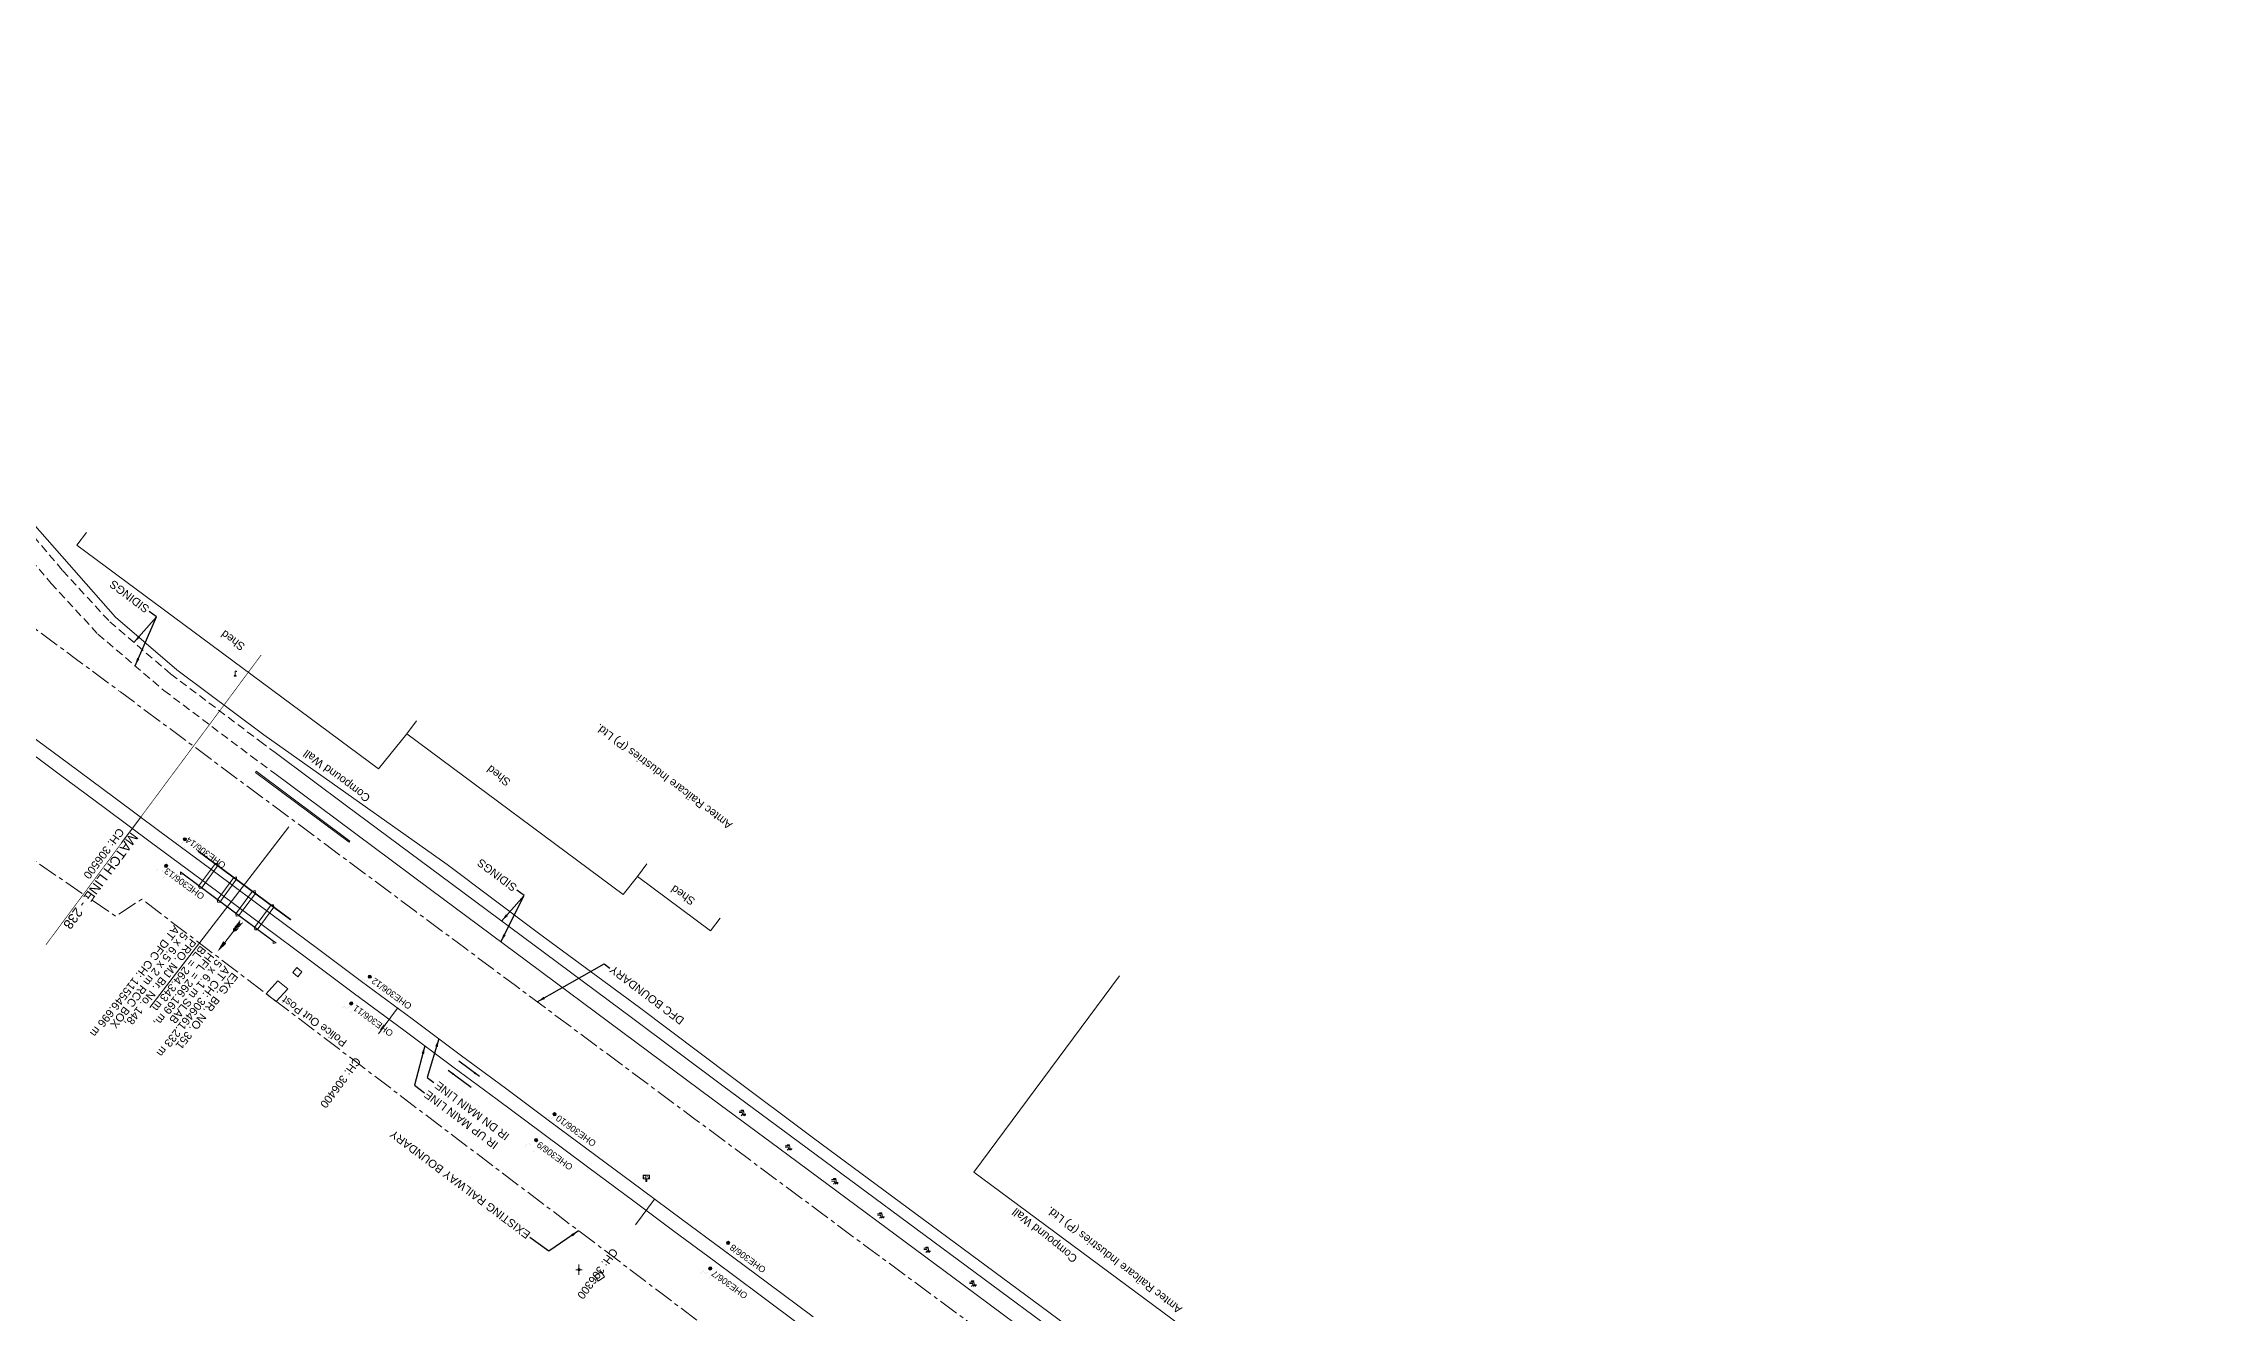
# Model space of a CAD drawing. Header units: metres. Extents: x 628572 to 650094, y 3375792 to 3391117.
# Drawn here: x 639552 to 640227, y 3383523 to 3383919 of the extents above; entities that cross this region are included whole.
import ezdxf
from ezdxf.enums import TextEntityAlignment as Align

# ---------------------------------------------------------------- set-up
doc = ezdxf.new("R2010")
doc.units = ezdxf.units.M
doc.header["$MEASUREMENT"] = 0
for name, pattern in [('CENTER', [2, 1.25, -0.25, 0.25, -0.25]), ('DASHED', [0.75, 0.5, -0.25]), ('PHANTOM2', [1.25, 0.625, -0.125, 0.125, -0.125, 0.125, -0.125])]:
    doc.linetypes.add(name, pattern=pattern)
for name, color, linetype, lineweight in [('Bore', 8, 'Continuous', 0), ('BRIDGE DETAILS PLAN', 7, 'Continuous', 0), ('Commercial Building Semipucca', 251, 'Continuous', 0), ('Compound Wall', 251, 'Continuous', 0), ('Culvert Parapet', 7, 'Continuous', 0), ('DFCC BOUNDARY', 6, 'CENTER', 0), ('Existing Chainage', 7, 'Continuous', 0), ('Existing IR Track', 143, 'Continuous', 0), ('Existing Railway Boundary', 7, 'CENTER', 0), ('flow direction', 7, 'Continuous', 0), ('Lamp_Post', 7, 'Continuous', 0), ('MATCH LINE', 7, 'Continuous', 0), ('Name Board', 251, 'Continuous', 0), ('OHE MAST', 8, 'Continuous', 0), ('Piers_Abutment', 7, 'Continuous', 0), ('River Text', 5, 'Continuous', 0), ('Shed', 251, 'Continuous', 0), ('Tap', 8, 'Continuous', 0), ('Text', 251, 'Continuous', 0)]:
    doc.layers.add(name, color=color, linetype=linetype, lineweight=lineweight)
doc.styles.add('NB', font='swissbo.ttf', dxfattribs={"height": 1.5})
doc.styles.add('notes', font='romans.shx', dxfattribs={"height": 2})
doc.styles.get("Standard").update_dxf_attribs({"font": 'arial.ttf'})
doc.styles.add('Style-Arial', font='arial.ttf')
doc.styles.add('Text', font='arial.ttf', dxfattribs={"height": 2})
doc.dimstyles.new('ISO-25', dxfattribs={"dimtxt": 2.5, "dimasz": 2.5, "dimexe": 1.25, "dimexo": 0.625, "dimtad": 1, "dimtxsty": 'Standard', "dimcen": 2.5, "dimadec": 0, "dimazin": 0, "dimtfac": 1, "dimtmove": 0, "dimatfit": 3, "dimfxl": 1, "dimarcsym": 0})

# ---------------------------------------------------------------- blocks, each defined once
blk = doc.blocks.new('BORE')
at = {"ltscale": 0.5}
for q in [(-0.99, 0), (0, 1.64), (0.99, 0), (0, -1.64)]:
    blk.add_line((0, 0), q, dxfattribs=at)
blk.add_circle((0, 0), 0.328, dxfattribs=at)
blk = doc.blocks.new('LP')
at = {"flags": 128}
for points in [[(0, 0), (0, 1.5)], [(0.25, 1.35), (0.44, 1.35)]]:
    blk.add_lwpolyline(points, dxfattribs=at)
for centre, radius, start, end in [((0.07, 0.99), 0.519, 57.64249, 97.31648), ((0.34, 1.33), 0.094, 11.70118, 168.04763)]:
    blk.add_arc(centre, radius, start, end)
at = {"extrusion": (0, 0, -1)}
blk.add_ellipse((0, 0.01), major_axis=(0.308, 0), ratio=0.400495, dxfattribs=at)
blk.add_ellipse((0.35, 1.36), major_axis=(0.0017, 0.0438), ratio=0.461056, start_param=1.74022, end_param=4.575836)
blk = doc.blocks.new('NB')
for p, q in [((-0.98, 0.82), (-0.98, 1.98)), ((-0.98, 1.98), (0.98, 1.98)), ((-0.98, 0.82), (0.98, 0.82)), ((-0.13, 0.82), (-0.13, 0)), ((-0.13, 0), (0.13, 0)), ((0.13, 0.82), (0.13, 0)), ((0.98, 1.98), (0.98, 0.82))]:
    blk.add_line(p, q)
at = {"style": 'NB', "width": 1.025371}
blk.add_text('NB', height=0.988, rotation=180, dxfattribs=at).set_placement((-0.02, 1.38), align=Align.MIDDLE_CENTER)
blk = doc.blocks.new('TAP')
at = {"layer": 'Tap', "color": 8}
for p, q in [((-0.32, 0), (0.32, 0)), ((-1.01, -0.33), (0.24, -0.33)), ((-1.01, -0.75), (-0.18, -0.75)), ((-0.37, -0.12), (-0.37, -0.05)), ((-0.1, -0.17), (-0.32, -0.17)), ((-0.05, -0.22), (-0.05, -0.33)), ((0.03, -0.95), (0.03, -1.32)), ((0.03, -1.32), (0.45, -1.32)), ((0.05, -0.22), (0.05, -0.33)), ((0.1, -0.17), (0.32, -0.17)), ((0.37, -0.12), (0.37, -0.05)), ((0.45, -0.54), (0.45, -1.32))]:
    blk.add_line(p, q, dxfattribs=at)
at = {"layer": 'Tap', "color": 8, "linetype": 'DASHED'}
for p, q in [((-0.37, -1.72), (0.03, -1.32)), ((0.24, -1.32), (0.24, -1.72)), ((0.85, -1.72), (0.45, -1.32))]:
    blk.add_line(p, q, dxfattribs=at)
at = {"layer": 'Tap', "color": 8}
for centre, radius, start, end in [((-0.32, -0.05), 0.0499, 90, 180), ((0.32, -0.05), 0.0499, 0, 90), ((-0.32, -0.12), 0.0499, 180, 270), ((-0.18, -0.95), 0.208, 0, 90), ((-0.1, -0.22), 0.0499, 0, 90), ((0.1, -0.22), 0.0499, 90, 180), ((0.24, -0.54), 0.208, 0, 90), ((0.32, -0.12), 0.0499, 270, 0)]:
    blk.add_arc(centre, radius, start, end, dxfattribs=at)
at = {"layer": 'Tap', "color": 8, "ltscale": 5, "style": 'notes'}
blk.add_text('TAP', height=0.25, rotation=180, dxfattribs=at).set_placement((1.12, -1.15, -147.73))
blk = doc.blocks.new('OHE MAST')
h = blk.add_hatch(color=256)
edge = h.paths.add_edge_path()
edge.add_arc((0, 0), 0.514, 0, 360)
at = {"const_width": 0.01, "flags": 128}
for points in [[(1.5, 3.5), (1.5, 2), (-1.5, 2), (-1.5, 3.5)], [(0, 2), (0, 0)]]:
    blk.add_lwpolyline(points, dxfattribs=at)
blk.add_circle((0, 0), 0.514)
blk = doc.blocks.new('River A')
at = {"layer": 'River Text'}
for p, q in [((0, 0), (-3.6, 7.5, -1499.5)), ((0.1, 6), (-3.5, 13.6, -1499.5)), ((0.1, 3.3), (-3.5, 10.8, -1499.5)), ((0.2, 9.9), (-3.4, 17.4, -1499.5)), ((0.3, 12.9), (-3.3, 20.5, -1499.5)), ((0.4, 16.4), (-3.2, 24, -1499.5)), ((0.5, 20.3), (-3.1, 27.8, -1499.5)), ((0.5, 22.3), (0, 0)), ((0, 0), (4, 7.4, -1499.5)), ((0.1, 6), (4.1, 13.4, -1499.5)), ((0.1, 3.3), (4.1, 10.7, -1499.5)), ((0.2, 9.9), (4.2, 17.2, -1499.5)), ((0.3, 12.9), (4.3, 20.3, -1499.5)), ((0.4, 16.4), (4.4, 23.8, -1499.5)), ((0.5, 20.3), (4.5, 27.7, -1499.5))]:
    blk.add_line(p, q, dxfattribs=at)
at = {"layer": 'River Text', "flags": 128}
blk.add_lwpolyline([(-0.7, -27.7), (0.5, 22.3)], dxfattribs=at)
at = {"layer": 'River Text', "extrusion": (0, 0, -1)}
blk.add_solid([(-3.5, -27.8), (1.3, -52.7), (4.8, -27.6)], dxfattribs=at)

msp = doc.modelspace()

# ---------------------------------------------------------------- linework, layer by layer
at = {"layer": 'BRIDGE DETAILS PLAN', "flags": 128}
msp.add_lwpolyline([(639585.665, 3383618.1529), (639629.0701, 3383674.6338)], dxfattribs=at)
at = {"layer": 'Commercial Building Semipucca', "linetype": 'Continuous', "flags": 128}
for points in [[(639631.6419, 3383630.6601), (639630.3797, 3383629.0847), (639631.9462, 3383627.7605), (639633.2084, 3383629.3359), (639631.6419, 3383630.6601)], [(639622.031, 3383622.4595), (639625.7251, 3383626.4974), (639628.8473, 3383624.0666), (639625.1524, 3383620.0279), (639622.031, 3383622.4595)], [(639724.7064, 3383534.3554), (639726.6543, 3383535.6992), (639727.689, 3383534.056), (639725.7382, 3383532.7101), (639724.7064, 3383534.3554)]]:
    msp.add_lwpolyline(points, close=True, dxfattribs=at)
at = {"layer": 'Compound Wall', "linetype": 'Continuous', "flags": 128}
msp.add_lwpolyline([(640033.2052, 3383399.4883), (639991.6266, 3383430.1436), (639936.4219, 3383471.1233), (639903.1017, 3383496.664), (639874.1764, 3383517.3986), (639793.0758, 3383577.3894), (639767.3478, 3383596.6619), (639738.6534, 3383618.245), (639707.084, 3383641.4337), (639678.5286, 3383662.9104), (639621.2944, 3383703.3973), (639594.1379, 3383723.6912), (639574.9652, 3383740.1866), (639549.0758, 3383769.5611), (639549.6861, 3383770.0136), (639544.2712, 3383778.3502), (639515.8615, 3383806.8224), (639482.763, 3383830.583), (639443.1606, 3383849.808), (639422.9601, 3383858.6603), (639380.6101, 3383869.4964)], dxfattribs=at)
at = {"layer": 'Culvert Parapet', "linetype": 'Continuous', "flags": 128}
for points in [[(639618.9566, 3383691.9854), (639618.676, 3383691.6334), (639647.98, 3383669.8307), (639648.2032, 3383670.1694), (639618.9566, 3383691.9854)], [(639600.8806, 3383667.0118), (639600.8242, 3383666.9292), (639629.6689, 3383645.5845), (639629.7253, 3383645.6672), (639600.8806, 3383667.0118)], [(639595.2541, 3383660.5841), (639595.3176, 3383659.7351), (639595.9913, 3383659.9414), (639595.648, 3383660.1972), (639595.7073, 3383660.266), (639595.2541, 3383660.5841)], [(639624.2738, 3383638.9645), (639624.2145, 3383638.8957), (639595.648, 3383660.1972), (639595.7073, 3383660.266), (639624.2738, 3383638.9645)], [(639625.1206, 3383638.3546), (639624.2738, 3383638.9645), (639624.2004, 3383638.8501), (639624.2553, 3383638.1537), (639625.1206, 3383638.3546)]]:
    msp.add_lwpolyline(points, close=True, dxfattribs=at)
at = {"layer": 'DFCC BOUNDARY', "ltscale": 5, "flags": 128}
msp.add_lwpolyline([(643812.3093, 3380572.2631), (643808.6724, 3380574.9777), (643793.2095, 3380586.5191), (643778.2448, 3380597.6421), (643763.3482, 3380608.7144), (643749.7736, 3380618.8204), (643735.9982, 3380629.076), (643723.1947, 3380638.6), (643709.7998, 3380648.5621), (643690.0477, 3380662.9402), (643670.4357, 3380677.2164), (643654.8999, 3380688.7702), (643639.33, 3380700.3503), (643623.6793, 3380711.9753), (643608.0162, 3380723.6096), (643592.0244, 3380735.5214), (643576.0362, 3380747.4305), (643559.2149, 3380759.9262), (643542.8146, 3380772.109), (643525.4077, 3380785.0526), (643508.5729, 3380797.5713), (643491.5674, 3380810.185), (643474.9054, 3380822.5435), (643458.6431, 3380834.5901), (643442.5469, 3380846.5134), (643427.1858, 3380857.9465), (643411.8459, 3380869.3639), (643394.9279, 3380881.9183), (643378.0712, 3380894.4272), (643361.5733, 3380906.6656), (643345.0316, 3380918.9365), (643327.8173, 3380931.7135), (643310.7678, 3380944.3682), (643276.4247, 3380969.8455), (643259.3635, 3380982.507), (643242.1351, 3380995.2928), (643222.7062, 3381009.6831), (643203.0589, 3381024.2351), (643183.8178, 3381038.4897), (643164.43, 3381052.853), (643145.2327, 3381067.0902), (643126.2605, 3381081.1605), (643109.9442, 3381093.1269), (643094.185, 3381104.6835), (643070.7732, 3381121.9216), (643047.567, 3381139.0085), (643025.8074, 3381155.1407), (643004.0325, 3381171.2845), (642988.5407, 3381182.7648), (642971.6994, 3381195.2495), (642949.8305, 3381211.504), (642926.6521, 3381228.7318), (642912.2142, 3381239.4542), (642897.7112, 3381250.225), (642880.681, 3381262.8766), (642863.5492, 3381275.6037), (642848.8569, 3381286.5082), (642830.5771, 3381300.0787), (642815.3655, 3381311.3602), (642796.6216, 3381325.2614), (642779.3631, 3381338.0981), (642762.2123, 3381350.8547), (642746.7818, 3381362.2976), (642731.1837, 3381373.8649), (642713.7244, 3381386.8427), (642695.8795, 3381400.107), (642676.186, 3381414.7288), (642656.3739, 3381429.4386), (642638.7427, 3381442.5386), (642620.5543, 3381456.0528), (642604.8402, 3381467.7078), (642587.9896, 3381480.2058), (642565.2925, 3381497.0883), (642541.6892, 3381514.6448), (642525.704, 3381526.5194), (642509.7629, 3381538.3612), (642491.0733, 3381552.2518), (642472.4595, 3381566.086), (642458.4237, 3381576.5074), (642444.2456, 3381587.0343), (642429.7967, 3381597.7603), (642415.357, 3381608.4793), (642397.6705, 3381621.593), (642380.0084, 3381634.6886), (642363.7544, 3381646.7691), (642347.2259, 3381659.0537), (642330.8575, 3381671.2261), (642314.3519, 3381683.5006), (642297.8931, 3381695.7457), (642281.8453, 3381707.6851), (642264.9228, 3381720.2432), (642248.3602, 3381732.5341), (642230.5414, 3381745.7954), (642212.7106, 3381759.0381), (642195.2367, 3381772.0213), (642177.7043, 3381785.0479), (642157.1992, 3381800.2569), (642136.6249, 3381815.5171), (642118.9645, 3381828.6404), (642101.3287, 3381841.7453), (642081.6266, 3381856.3336), (642061.8408, 3381870.9838), (642042.7256, 3381885.154), (642023.486, 3381899.4164), (642005.9697, 3381912.4264), (641988.4231, 3381925.4588), (641970.4215, 3381938.796), (641952.2749, 3381952.2408), (641931.9264, 3381967.3701), (641911.6528, 3381982.4438), (641898.9656, 3381991.8514), (641886.5608, 3382001.0055), (641876.0335, 3382008.8624), (641864.0463, 3382017.7726), (641852.3291, 3382026.4822), (641837.115, 3382037.7582), (641821.9667, 3382048.9854), (641806.6184, 3382060.3889), (641791.2687, 3382071.7933), (641778.1757, 3382081.5216), (641765.0647, 3382091.263), (641751.1214, 3382101.6324), (641737.1136, 3382112.0497), (641726.4516, 3382119.9432), (641715.7754, 3382127.8472), (641700.446, 3382139.2493), (641685.0398, 3382150.7085), (641672.5358, 3382160.0238), (641659.9859, 3382169.3732), (641642.1375, 3382182.6543), (641624.3659, 3382195.8782), (641611.4997, 3382205.4411), (641598.7051, 3382214.9508), (641579.3318, 3382229.3615), (641559.9393, 3382243.7865), (641545.7561, 3382254.3093), (641531.6069, 3382264.7929), (641516.2129, 3382276.2423), (641500.7739, 3382287.7114), (641484.9887, 3382299.3992), (641469.298, 3382311.017), (641453.4587, 3382322.7603), (641437.5808, 3382334.5322), (641423.9882, 3382344.5278), (641410.4861, 3382354.4572), (641398.1591, 3382363.7061), (641385.5887, 3382373.1374), (641369.5481, 3382385.0615), (641353.581, 3382396.931), (641340.174, 3382406.8961), (641326.8342, 3382416.8112), (641313.9782, 3382426.3292), (641301.2155, 3382435.7781), (641284.3444, 3382448.3055), (641267.4776, 3382460.8298), (641251.7036, 3382472.5569), (641235.976, 3382484.2496), (641219.0383, 3382496.817), (641202.2584, 3382509.2673), (641189.76, 3382518.5659), (641177.2671, 3382527.8539), (641163.4298, 3382538.1046), (641149.6816, 3382548.2893), (641137.5323, 3382557.3376), (641125.4142, 3382566.3629), (641111.3917, 3382576.7766), (641097.4434, 3382587.1352), (641086.4887, 3382595.2709), (641075.334, 3382603.5555), (641061.7644, 3382613.6593), (641047.9094, 3382623.9756), (641033.6643, 3382634.5297), (641019.4811, 3382645.038), (641006.7027, 3382654.5421), (640993.8916, 3382664.0705), (640978.9563, 3382675.1623), (640963.9965, 3382686.2723), (640946.2836, 3382699.3937), (640928.6538, 3382712.4537), (640913.4131, 3382723.7566), (640898.2075, 3382735.0336), (640883.6572, 3382745.852), (640855.1845, 3382767.015), (640841.3158, 3382777.3197), (640825.904, 3382788.7498), (640810.5106, 3382800.1663), (640797.3056, 3382809.9954), (640784.0814, 3382819.8389), (640767.3829, 3382832.244), (640750.7597, 3382844.5932), (640734.5712, 3382856.624), (640718.4561, 3382868.6002), (640700.8318, 3382881.7023), (640683.2571, 3382894.7676), (640668.0149, 3382906.0851), (640653.0827, 3382917.1726), (640637.096, 3382929.0729), (640621.3126, 3382940.8219), (640606.7688, 3382951.6133), (640592.2397, 3382962.3937), (640576.5383, 3382974.0634), (640560.8512, 3382985.7224), (640545.651, 3382997.022), (640530.4116, 3383008.3505), (640516.6491, 3383018.562), (640502.8751, 3383028.782), (640490.7881, 3383037.7114), (640478.8397, 3383046.5383), (640463.3449, 3383058.0659), (640447.6782, 3383069.721), (640428.9748, 3383083.5735), (640410.2094, 3383097.4719), (640387.4808, 3383114.4141), (640364.785, 3383131.332), (640350.7429, 3383141.7456), (640336.708, 3383152.1537), (640321.9965, 3383163.0459), (640307.2262, 3383173.9816), (640293.057, 3383184.4985), (640278.9681, 3383194.9558), (640263.9534, 3383206.1214), (640248.9885, 3383217.2501), (640234.9895, 3383227.6511), (640220.8998, 3383238.1196), (640203.1822, 3383251.2592), (640185.3658, 3383264.472), (640169.5446, 3383276.2399), (640153.6227, 3383288.0852), (640140.9567, 3383297.4857), (640127.9156, 3383307.1648), (640111.7201, 3383319.2), (640095.1302, 3383331.5282), (640080.0724, 3383342.6864), (640064.9887, 3383353.8638), (640050.3238, 3383364.7642), (640035.5809, 3383375.7224), (640023.8916, 3383384.3981), (640012.2409, 3383393.045), (639998.431, 3383403.2737), (639984.6827, 3383413.4567), (639970.0377, 3383424.3322), (639950.049, 3383439.1796), (639942.8737, 3383444.5141), (639926.5747, 3383456.6308), (639913.4666, 3383466.3801), (639896.5934, 3383478.9297), (639881.5054, 3383490.1549), (639866.4939, 3383501.3233), (639852.4765, 3383511.7446), (639838.5065, 3383522.1306), (639823.7382, 3383533.0543), (639809.0966, 3383543.8841), (639795.0765, 3383554.2956), (639781.0402, 3383564.7193), (639768.5196, 3383574.0242), (639755.953, 3383583.3633), (639741.5243, 3383594.0903), (639727.0981, 3383604.8155), (639713.2608, 3383615.1067), (639699.4745, 3383625.36), (639684.1093, 3383636.7884), (639668.7758, 3383648.193), (639654.5483, 3383658.7838), (639640.2683, 3383669.4137), (639622.7576, 3383682.4104), (639605.3264, 3383695.3482), (639590.884, 3383706.0812), (639576.4835, 3383716.7831), (639562.3867, 3383727.2481), (639548.2532, 3383737.7403), (639534.822, 3383747.7129), (639521.3566, 3383757.711), (639505.358, 3383769.5842), (639489.3927, 3383781.4328), (639473.4311, 3383793.2886), (639457.4738, 3383805.1412), (639442.7456, 3383816.0648), (639428.0129, 3383826.9918), (639404.2096, 3383844.6857), (639380.3313, 3383862.4353), (639363.908, 3383874.6137), (639346.9106, 3383887.212), (639330.3344, 3383899.5156)], dxfattribs=at)
at = {"layer": 'Existing Chainage', "color": 7, "linetype": 'Continuous', "lineweight": 13, "flags": 128}
for points in [[(639576.867, 3383669.6149), (639582.8298, 3383677.6427)], [(639657.1265, 3383609.972), (639663.0938, 3383617.9964)], [(639737.4063, 3383550.3201), (639743.3607, 3383558.354)]]:
    msp.add_lwpolyline(points, dxfattribs=at)
at = {"layer": 'Existing IR Track', "color": 88, "linetype": 'DASHED', "ltscale": 5}
for points in [[(639542.4056, 3383773.5811), (639544.602, 3383771.0945), (639558.442, 3383754.6987), (639573.1891, 3383738.7013), (639592.1818, 3383722.4041), (639620.0994, 3383701.3575), (639624.8036, 3383697.8576)], [(639541.3989, 3383766.6203), (639554.8554, 3383750.6987), (639569.4964, 3383734.8211), (639590.107, 3383717.2196), (639617.3211, 3383696.7399), (639624.7205, 3383691.2511)]]:
    msp.add_lwpolyline(points, dxfattribs=at)
at = {"layer": 'Existing IR Track', "flags": 128}
for points in [[(639792.9664, 3383521.521), (639778.6451, 3383532.1692), (639764.5226, 3383542.6696), (639752.0718, 3383551.8977), (639739.4654, 3383561.2411), (639725.053, 3383571.9399), (639710.5743, 3383582.6879), (639696.777, 3383592.9481), (639683.1032, 3383603.1164), (639667.6232, 3383614.6281), (639651.859, 3383626.3512), (639638.0466, 3383636.6222), (639623.9154, 3383647.1304), (639606.2882, 3383660.221), (639588.7812, 3383673.2222), (639574.4004, 3383683.9037), (639560.2959, 3383694.38), (639545.9219, 3383705.0699)], [(639790.0427, 3383518.1751), (639775.9982, 3383528.6048), (639761.9617, 3383539.0287), (639749.4321, 3383548.3402), (639736.8655, 3383557.6794), (639722.4321, 3383568.4098), (639708.0059, 3383579.1349), (639694.164, 3383589.4296), (639680.3776, 3383599.683), (639665.0116, 3383611.1119), (639649.6782, 3383622.5166), (639635.4406, 3383633.1148), (639621.1786, 3383643.7313), (639603.6858, 3383656.7148), (639586.2546, 3383669.6525), (639571.7966, 3383680.3971), (639557.3961, 3383691.0991), (639543.3126, 3383701.5542)]]:
    msp.add_lwpolyline(points, dxfattribs=at)
at = {"layer": 'Existing IR Track'}
for points in [[(639624.8036, 3383697.8576), (639647.1638, 3383681.2219), (639676.5816, 3383659.3087), (639705.3127, 3383637.9853), (639736.5876, 3383614.7205), (639764.7506, 3383593.7607), (639788.6603, 3383576.0386), (639843.5497, 3383535.4337), (639871.9669, 3383514.3706), (639901.5034, 3383492.3604), (639934.4512, 3383467.8749), (639964.1915, 3383445.7225), (639989.5513, 3383426.8837), (640015.6799, 3383407.419), (640041.7342, 3383388.0543), (640053.2446, 3383379.5058), (640086.6904, 3383354.8089), (640101.6052, 3383343.631), (640132.5466, 3383320.6787), (640160.1125, 3383300.3336)], [(639624.7274, 3383691.2603), (639643.9361, 3383676.9973), (639673.3696, 3383655.0696), (639703.7512, 3383632.4617), (639733.4492, 3383610.37), (639761.4614, 3383589.5858), (639782.1597, 3383574.2444), (639839.8352, 3383531.5572), (639868.6154, 3383510.1309), (639897.0534, 3383488.9706), (639931.3365, 3383463.5103), (639961.04, 3383441.4957), (639986.5625, 3383422.5625), (640013.1241, 3383402.7729), (640029.5248, 3383390.5636), (640038.8105, 3383383.6342), (640065.0197, 3383364.0994), (640098.7806, 3383339.0269), (640129.4815, 3383316.2453), (640161.2694, 3383292.7285)]]:
    msp.add_lwpolyline(points, dxfattribs=at)
at = {"layer": 'Existing Railway Boundary', "ltscale": 5, "flags": 128}
msp.add_lwpolyline([(631983.38, 3389039.032), (631997.7807, 3389029.4226), (631998.0481, 3389028.4172), (632017.689, 3389013.381), (632054.7643, 3388986.9088), (632106.6339, 3388955.856), (632154.9467, 3388925.0992), (632230.8669, 3388875.9972), (632261.2753, 3388857.0709), (632290.5359, 3388840.2738), (632385.6616, 3388776.6365), (632400.5735, 3388766.5357), (632397.5375, 3388762.1235), (632395.5364, 3388759.1088), (632389.2973, 3388750.367), (632386.7075, 3388746.9674), (632380.0799, 3388739.4039), (632361.8258, 3388715.063), (632365.1364, 3388712.5802), (632373.8273, 3388706.8724), (632388.4278, 3388697.2834), (632403.5607, 3388687.3436), (632418.7904, 3388677.3402), (632434.5002, 3388667.0345), (632450.2517, 3388656.7014), (632466.7864, 3388645.8571), (632483.3195, 3388635.0137), (632501.7611, 3388622.9148), (632520.2525, 3388610.7831), (632536.8197, 3388599.9238), (632553.3588, 3388589.0829), (632565.8495, 3388580.885), (632578.4671, 3388572.604), (632596.9196, 3388560.5289), (632615.4939, 3388548.3741), (632635.6038, 3388535.295), (632652.8405, 3388523.9973), (632669.9946, 3388512.743), (632686.4084, 3388501.9869), (632696.8068, 3388495.1588), (632732.8678, 3388550.0585), (632815.552, 3388494.313), (632865.8266, 3388462.6693), (632954.7858, 3388408.1832), (633025.1519, 3388369.9037), (633056.7277, 3388353.8904), (633065.1399, 3388349.0145), (633088.5914, 3388328.9973), (633152.5885, 3388273.22), (633202.5468, 3388242.3953), (633264.4413, 3388204.6969), (633318.529, 3388171.7998), (633353.1394, 3388148.7029), (633406.9301, 3388112.3266), (633420.502, 3388103.4378), (633436.8123, 3388092.7008), (633466.2362, 3388073.356), (633479.8402, 3388064.4269), (633497.3225, 3388052.9837), (633514.7073, 3388041.6043), (633531.7969, 3388030.3277), (633546.129, 3388020.9518), (633562.4852, 3388010.2117), (633576.5949, 3388000.9466), (633594.4174, 3387989.2137), (633606.8568, 3387981.0241), (633607.7091, 3387982.3188), (633610.8424, 3387980.256), (633626.8506, 3387969.7582), (633642.9494, 3387959.201), (633660.1619, 3387947.8844), (633677.4438, 3387936.5221), (633693.0899, 3387926.2037), (633708.7685, 3387915.8637), (633726.0343, 3387904.4973), (633743.3468, 3387893.1002), (633758.2779, 3387883.3197), (633773.1647, 3387873.5681), (633789.2894, 3387862.9617), (633805.4356, 3387852.3412), (633820.4764, 3387842.4668), (633835.4704, 3387832.6232), (633852.0416, 3387821.7432), (633886.4734, 3387799.1411), (633904.4207, 3387787.3621), (633919.3393, 3387777.5707), (633934.3023, 3387767.7502), (633949.6629, 3387757.6969), (633964.9235, 3387747.7091), (633980.0551, 3387737.7098), (633995.2041, 3387727.6988), (634012.3387, 3387716.4289), (634029.3333, 3387705.2512), (634045.5362, 3387694.5849), (634061.6293, 3387683.9862), (634078.9907, 3387672.5929), (634096.3149, 3387661.224), (634113.1506, 3387650.1721), (634130.0059, 3387639.1072), (634145.8823, 3387628.6414), (634161.8963, 3387618.085), (634177.8703, 3387607.6107), (634193.7633, 3387597.1895), (634209.9993, 3387586.506), (634226.097, 3387575.9134), (634243.1652, 3387564.6955), (634260.1615, 3387553.5249), (634275.6177, 3387543.3646), (634291.1318, 3387533.1662), (634296.8083, 3387529.4449), (634291.9143, 3387522.0113), (634301.9583, 3387515.4268), (634317.7028, 3387505.1053), (634344.1271, 3387487.7818), (634370.6963, 3387470.3636), (634386.1901, 3387460.3813), (634401.9429, 3387450.229), (634426.4972, 3387434.0857), (634451.3792, 3387417.727), (634475.9114, 3387401.5928), (634500.3759, 3387385.5031), (634523.6732, 3387370.1555), (634547.0997, 3387354.7227), (634564.8006, 3387343.068), (634582.571, 3387331.3674), (634601.3879, 3387318.9723), (634620.2858, 3387306.5238), (634639.3106, 3387294.0156), (634658.1243, 3387281.6461), (634679.4814, 3387267.2836), (634702.026, 3387254.0413), (634712.9167, 3387246.4104), (634726.0042, 3387238.4627), (634737.8854, 3387230.0656), (634750.9438, 3387221.7267), (634764.9008, 3387212.4131), (634775.612, 3387204.6159), (634789.3703, 3387195.959), (634801.4607, 3387188.869), (634814.7172, 3387180.8194), (634815.4987, 3387180.2694), (634827.9598, 3387171.3498), (634840.5994, 3387164.128), (634854.2176, 3387155.5292), (634871.8787, 3387143.9515), (634877.6173, 3387139.7695), (634887.5373, 3387132.4757), (634902.4262, 3387121.5277), (634921.3448, 3387107.4791), (634940.6674, 3387093.1306), (634962.2421, 3387077.0753), (634984.1126, 3387060.8), (635000.5185, 3387048.6195), (635017.0238, 3387036.3652), (635035.7455, 3387022.426), (635054.4369, 3387008.5092), (635082.1937, 3386987.9155), (635109.8573, 3386967.3911), (635134.2436, 3386949.2611), (635158.5309, 3386931.2047), (635180.7563, 3386914.7058), (635202.7867, 3386898.3516), (635206.1213, 3386895.8016), (635211.1242, 3386892.0437), (635230.1367, 3386877.9281), (635249.207, 3386863.7701), (635270.9723, 3386847.61), (635292.819, 3386831.3895), (635313.1117, 3386816.3456), (635333.3618, 3386801.3334), (635352.372, 3386787.2182), (635371.5331, 3386772.9909), (635390.4616, 3386758.9197), (635409.8226, 3386744.527), (635427.2062, 3386731.6093), (635445.0434, 3386718.3546), (635461.6171, 3386706.0794), (635478.4695, 3386693.5976), (635493.4196, 3386682.4884), (635508.6023, 3386671.2062), (635518.0063, 3386664.2196), (635527.5618, 3386657.1206), (635543.461, 3386645.2907), (635559.7145, 3386633.1978), (635591.676, 3386610.2688), (635606.0755, 3386599.5015), (635620.6466, 3386588.6057), (635636.5434, 3386576.7606), (635652.3995, 3386564.9458), (635668.2493, 3386553.1365), (635683.9787, 3386541.4169), (635700.2614, 3386528.9886), (635716.7419, 3386516.4094), (635732.9183, 3386504.3569), (635749.0007, 3386492.3748), (635764.9276, 3386480.5277), (635780.91, 3386468.6394), (635796.8963, 3386456.7694), (635812.8908, 3386444.8934), (635829.3631, 3386432.6938), (635845.7912, 3386420.527), (635861.6814, 3386408.7334), (635877.6317, 3386396.8953), (635893.2055, 3386385.3425), (635908.8769, 3386373.7174), (635925.058, 3386361.6972), (635941.2668, 3386349.6564), (635956.6865, 3386338.1889), (635972.0823, 3386326.7391), (635987.7899, 3386315.0493), (636003.5308, 3386303.3347), (636019.0977, 3386291.765), (636034.6476, 3386280.2079), (636050.7681, 3386268.2256), (636066.8961, 3386256.2378), (636083.1084, 3386244.1987), (636099.3561, 3386232.1333), (636114.134, 3386221.1471), (636147.8198, 3386196.1265), (636166.7058, 3386182.1085), (636182.4635, 3386170.4111), (636198.2037, 3386158.7268), (636214.3364, 3386146.7471), (636230.3919, 3386134.8247), (636230.9614, 3386134.4025), (636228.154, 3386130.995), (636300.9317, 3386076.4069), (636382.1931, 3386014.4435), (636463.0816, 3385952.0584), (636544.2755, 3385889.3268), (636568.8921, 3385871.1182), (636613.4471, 3385839.7025), (636628.0709, 3385853.6506), (636650.5128, 3385835.4717), (636693.9069, 3385800.1065), (636686.7095, 3385790.4003), (636696.0629, 3385782.3378), (636710.473, 3385769.9165), (636766.0138, 3385726.4206), (636849.4668, 3385668.9836), (636931.64, 3385608.8479), (637013.8419, 3385548.1951), (637096.6082, 3385488.6336), (637121.9489, 3385470.2058), (637176.9181, 3385426.1737), (637258.1753, 3385363.4078), (637340.1494, 3385301.7514), (637422.2947, 3385241.0852), (637447.0788, 3385223.2045), (637528.2227, 3385160.8768), (637610.9552, 3385100.7612), (637694.8717, 3385041.953), (637753.3499, 3385002.2846), (637771.5944, 3384989.982), (637771.5944, 3384979.4924), (637852.0915, 3384922.0343), (637935.0162, 3384862.0714), (637993.4351, 3384821.4573), (638019.0158, 3384803.2052), (638102.4107, 3384745.0584), (638178.9785, 3384688.3398), (638237.6603, 3384636.8079), (638344.701, 3384557.2221), (638427.4112, 3384496.8586), (638508.4228, 3384435.5926), (638565.3238, 3384391.9743), (638589.782, 3384373.2765), (638631.8324, 3384337.8543), (638619.2503, 3384320.7689), (638700.6253, 3384258.2275), (638758.2306, 3384210.1286), (638748.4263, 3384194.4881), (638832.9819, 3384135.241), (638898.2751, 3384089.8354), (638910.685, 3384104.7359), (638994.0238, 3384045.8483), (639077.2216, 3383986.384), (639102.1383, 3383968.0886), (639159.8745, 3383926.5901), (639184.8741, 3383908.5552), (639242.6613, 3383867.4991), (639268.1519, 3383849.1332), (639327.9549, 3383811.5106), (639354.2186, 3383795.0507), (639414.5653, 3383756.9689), (639440.0428, 3383739.3736), (639498.3493, 3383699.1058), (639523.8465, 3383681.6785), (639574.9736, 3383646.7331), (639583.1624, 3383652.0276), (639689.1575, 3383571.5368), (639770.3529, 3383510.1038), (639826.8338, 3383467.0843), (639851.6063, 3383448.3401), (639907.8381, 3383405.1303), (639928.7552, 3383389.2727), (639932.4136, 3383385.8226), (639987.4639, 3383341.8457), (640012.7135, 3383323.0928), (640093.1273, 3383262.0565), (640171.8725, 3383196.1592), (640228.3322, 3383153.381), (640311.5957, 3383095.2106), (640394.8641, 3383036.2274), (640477.4145, 3382977.0386), (640559.1827, 3382915.4685), (640665.4567, 3382835.3045), (640720.6935, 3382789.5682), (640744.1896, 3382769.9043), (640801.5333, 3382727.7921), (640884.497, 3382668.355), (640967.4181, 3382609.4811), (641049.3321, 3382547.9775), (641130.842, 3382487.0083), (641212.6929, 3382426.3203), (641295.2397, 3382366.2732), (641377.1032, 3382305.6407), (641458.6913, 3382244.4694), (641539.788, 3382182.3426), (641622.1383, 3382122.0097), (641702.364, 3382062.6427), (641784.5528, 3382001.6936), (641867.0132, 3381941.5198), (641973.939, 3381862.1361), (642047.1447, 3381806.5386), (642111.3474, 3381756.247), (642135.5451, 3381737.1522), (642191.6481, 3381692.8805), (642216.3665, 3381674.0919), (642297.8377, 3381612.4104), (642380.4062, 3381552.4772), (642463.3246, 3381492.4122), (642545.7114, 3381431.7783), (642627.5896, 3381371.9523), (642710.042, 3381311.7191), (642794.2249, 3381254.3826), (642875.8129, 3381193.2771), (642956.3456, 3381130.3141), (643036.4583, 3381067.3443), (643117.185, 3381004.8095), (643172.4593, 3380960.8682), (643197.158, 3380942.1115), (643255.3116, 3380901.5691), (643282.0179, 3380885.9855), (643340.0019, 3380844.3971), (643414.9945, 3380785.1482), (643451.8986, 3380756.7808), (643532.8037, 3380694.4612), (643535.2972, 3380692.6635), (643551.2784, 3380680.8194), (643567.3357, 3380668.919), (643583.0638, 3380657.2952), (643598.7082, 3380645.7333), (643614.3081, 3380634.1892), (643630.1523, 3380622.4653), (643650.0814, 3380608.0318), (643669.585, 3380593.9065), (643682.7179, 3380584.1884), (643695.5222, 3380574.7117), (643709.3225, 3380564.4893), (643722.9637, 3380554.3847), (643737.887, 3380543.3483), (643752.8235, 3380532.3022), (643768.2592, 3380520.8389), (643783.7331, 3380509.3472), (643799.7855, 3380497.4973), (643815.9413, 3380485.5714), (643832.7782, 3380473.1288), (643849.7289, 3380460.6021), (643866.059, 3380448.5159), (643882.3496, 3380436.4589), (643898.3816, 3380424.7148), (643914.2305, 3380413.1048), (643929.3278, 3380401.9147), (643944.4267, 3380390.7231), (643959.7518, 3380379.1349), (643975.3902, 3380367.3097), (643987.907, 3380358.1055), (644000.1603, 3380349.0958), (644017.4569, 3380336.3184), (644034.4669, 3380323.7528), (644046.4455, 3380314.9727), (644249.4258, 3380165.3983), (644621.007, 3379887.6965), (644676.9944, 3379845.4482), (644702.8645, 3379825.9912), (644738.6024, 3379799.4801), (644742.2817, 3379796.7418), (644771.2557, 3379773.8192), (644804.6479, 3379750.2058), (644834.554, 3379728.6172), (644848.5372, 3379718.5093), (644863.2911, 3379707.9396), (644878.1999, 3379697.2589), (644893.8111, 3379686.127), (644909.381, 3379675.0245), (644918.4816, 3379668.5863), (644935.1691, 3379656.7791), (644907.7997, 3379620.3367), (644936.8456, 3379598.666), (644961.4527, 3379618.4234), (645145.9779, 3379481.4776), (645154.4712, 3379493.1591), (645276.7247, 3379402.534), (645270.2115, 3379393.7381), (645468.3754, 3379252.8811), (645478.6859, 3379267.1096), (645498.5589, 3379252.3702), (645510.5872, 3379243.9988), (645510.5872, 3379243.9988), (645531.3517, 3379228.922), (645544.8911, 3379218.91), (645549.0311, 3379215.8257)], dxfattribs=at)
at = {"layer": 'MATCH LINE', "linetype": 'PHANTOM2', "ltscale": 15, "const_width": 0.2}
msp.add_lwpolyline([(639620.451, 3383728.2935), (639553.2405, 3383637.8057)], dxfattribs=at)
at = {"layer": 'Piers_Abutment', "linetype": 'Continuous', "flags": 128}
for points in [[(639600.9122, 3383656.1233), (639601.1845, 3383655.4055), (639601.8204, 3383655.5081), (639606.9672, 3383662.6054), (639606.9182, 3383663.3047), (639606.2047, 3383663.1415), (639600.9122, 3383656.1233)], [(639611.9663, 3383658.8481), (639612.7481, 3383659.009), (639612.8052, 3383658.2487), (639607.5353, 3383651.1236), (639606.8865, 3383650.967), (639606.736, 3383651.7259), (639611.9663, 3383658.8481)], [(639617.7141, 3383654.5176), (639618.5501, 3383654.7278), (639618.6608, 3383653.8288), (639613.373, 3383646.8769), (639612.6719, 3383646.7805), (639612.5764, 3383647.436), (639617.7141, 3383654.5176)], [(639623.6217, 3383650.2524), (639624.3427, 3383650.2702), (639624.4364, 3383649.5824), (639619.2182, 3383642.5098), (639618.4877, 3383642.4542), (639618.3551, 3383643.1736), (639623.6217, 3383650.2524)]]:
    msp.add_lwpolyline(points, close=True, dxfattribs=at)
at = {"layer": 'Shed', "linetype": 'Continuous', "flags": 128}
for points in [[(639665.9912, 3383703.7379), (639657.153, 3383692.7283), (639562.9038, 3383762.6168), (639565.8813, 3383766.6322)], [(639738.0002, 3383659.0966), (639733.5835, 3383653.4657), (639665.9912, 3383703.7379), (639668.9745, 3383707.749)], [(639763.8402, 3383646.1444), (639760.8611, 3383642.1302), (639738.0002, 3383659.0966), (639740.9793, 3383663.1108)], [(640071.5006, 3383493.9027), (640025.4425, 3383431.7289), (639843.1616, 3383566.7618), (639888.6126, 3383628.116)]]:
    msp.add_lwpolyline(points, dxfattribs=at)

# ---------------------------------------------------------------- block references
at = {"layer": 'Bore', "linetype": 'Continuous'}
msp.add_blockref('BORE', (639719.743, 3383536.281), dxfattribs=at)
at = {"layer": 'Lamp_Post', "linetype": 'Continuous'}
msp.add_blockref('LP', (639612.381, 3383721.795), dxfattribs=at)
at = {"layer": 'Name Board', "linetype": 'Continuous'}
msp.add_blockref('NB', (639740.781, 3383563.821), dxfattribs=at)
msp.add_blockref('NB', (639740.781, 3383563.821), dxfattribs=at)
at = {"layer": 'OHE MAST', "color": 2, "rotation": 143.3908318566117}
for p in [(639596.632, 3383670.735), (639590.773, 3383662.412), (639654.401, 3383627.827), (639648.597, 3383619.473), (639712.132, 3383584.843), (639706.341, 3383576.794), (639766.346, 3383544.671), (639760.769, 3383536.678)]:
    msp.add_blockref('OHE MAST', p, dxfattribs=at)
at = {"layer": 'River Text', "xscale": 0.1499234070063734, "yscale": 0.1499234070063734, "zscale": 0.1499234070063734, "rotation": 323.0462313080645}
msp.add_blockref('River A', (639611.679, 3383641.7849), dxfattribs=at)
at = {"layer": 'Tap', "linetype": 'Continuous'}
for p in [(639770.788, 3383586.105), (639785.181, 3383575.329), (639799.628, 3383564.746), (639814.038, 3383554.07), (639828.46, 3383543.365), (639842.76, 3383532.774)]:
    msp.add_blockref('TAP', p, dxfattribs=at)

# ---------------------------------------------------------------- texts
at = {"layer": 'BRIDGE DETAILS PLAN', "color": 10}
for s, p in [('AT DFC CH: 115546.696 m', (639593.2273, 3383644.0456)), ('5 x 6.5 x 2 m RCC BOX', (639595.8148, 3383641.9999)), ('PRO. MJ Br. No. 148,', (639598.4024, 3383639.9543))]:
    msp.add_text(s, height=2.5, rotation=232, dxfattribs=at).set_placement(p)
at = {"layer": 'BRIDGE DETAILS PLAN'}
for s, p in [('BL = 264.343 m', (639601.4866, 3383637.7319)), ('HFL = 266.169 m,', (639603.9986, 3383635.6044)), ('AT CH: 306461.233 m', (639609.0027, 3383631.403)), ('5 x 6.1 m SLAB ', (639606.5106, 3383633.4769)), ('EXG. BR. NO. 351', (639611.4949, 3383629.3292))]:
    msp.add_text(s, height=2.5, rotation=232, dxfattribs=at).set_placement(p)
at = {"layer": 'DFCC BOUNDARY', "linetype": 'Continuous', "ltscale": 5}
msp.add_text('DFC BOUNDARY', height=2.5, rotation=143, dxfattribs=at).set_placement((639729.8209, 3383630.468), align=Align.MIDDLE_RIGHT)
at = {"layer": 'Existing Chainage', "color": 7, "lineweight": 0, "char_height": 2.5, "attachment_point": 4, "line_spacing_factor": 0.6, "style": 'Style-Arial'}
for s, insert, rotation in [('CH: 306500', (639576.882, 3383673.7714), 233.3965805), ('CH: 306400', (639650.8248, 3383602.1963), 233.3636742), ('CH: 306300', (639731.117, 3383542.5342), 233.4554243)]:
    msp.add_mtext(s, dxfattribs=dict(at, insert=insert, rotation=rotation))
at = {"layer": 'Existing IR Track'}
for p in [(639585.0363, 3383742.2423), (639699.8905, 3383655.2183)]:
    msp.add_text('SIDINGS', height=2.5, rotation=143, dxfattribs=at).set_placement(p, align=Align.MIDDLE_LEFT)
at = {"layer": 'Existing IR Track', "color": 7, "lineweight": 0}
for s, p in [('IR UP MAIN LINE', (639671.8712, 3383591.4569)), ('IR DN MAIN LINE', (639675.2176, 3383594.2853))]:
    msp.add_text(s, height=2.5, rotation=143, dxfattribs=at).set_placement(p, align=Align.MIDDLE_RIGHT)
at = {"layer": 'Existing Railway Boundary', "linetype": 'Continuous', "ltscale": 5}
msp.add_text('EXISTING RAILWAY BOUNDARY', height=2.5, rotation=143, dxfattribs=at).set_placement((639661.9077, 3383580.0839), align=Align.RIGHT)
at = {"layer": 'MATCH LINE', "linetype": 'Continuous'}
msp.add_text('MATCH LINE - 238', height=3, rotation=233.6237118, dxfattribs=at).set_placement((639579.8437, 3383673.1592))
at = {"layer": 'OHE MAST'}
for s, p in [('OHE306/14', (639597.824, 3383671.6302)), ('OHE306/13', (639591.1679, 3383661.9347)), ('OHE306/12', (639655.9272, 3383627.649)), ('OHE306/11', (639650.1461, 3383619.1544)), ('OHE306/10', (639713.502, 3383584.7606)), ('OHE306/9', (639707.5057, 3383576.4725)), ('OHE306/8', (639767.8211, 3383544.3805)), ('OHE306/7', (639762.0921, 3383536.2659))]:
    msp.add_text(s, height=2, rotation=144, dxfattribs=at).set_placement(p, align=Align.RIGHT)
at = {"layer": 'Text', "style": 'Text'}
for rotation, p in [(144.1903845, (639615.6756, 3383731.4847)), (142.2634194, (639698.6465, 3383689.088)), (145.5790233, (639756.3085, 3383651.9923))]:
    msp.add_text('Shed', height=2.5, rotation=rotation, dxfattribs=at).set_placement(p)
at = {"layer": 'Text'}
for s, rotation, p in [('Amtec Railcare Industries (P) Ltd.', 143.0136668, (639767.8916, 3383675.6451)), ('Compound Wall', 143.5386478, (639654.8121, 3383684.1607)), ('Police Out Post', 143.5974231, (639647.505, 3383607.7047)), ('Compound Wall', 141.110081, (639875.7186, 3383540.1563)), ('Amtec Railcare Industries (P) Ltd.', 142.3889501, (639908.415, 3383524.3602))]:
    msp.add_text(s, height=2.5, rotation=rotation, dxfattribs=at).set_placement(p)

# ---------------------------------------------------------------- leaders
at = {"layer": 'DFCC BOUNDARY', "linetype": 'Continuous', "lineweight": 0, "ltscale": 5}
msp.add_leader([(639706.747, 3383619.9512), (639727.604, 3383631.8901), (639729.406, 3383630.468)], dimstyle='ISO-25', override={"dimtxt": 3, "dimtad": 0, "dimdec": 3, "dimzin": 2, "dimtdec": 3}, dxfattribs=at)
at = {"layer": 'Existing IR Track'}
for points in [[(639580.7385, 3383732.2233), (639587.7623, 3383740.2327), (639585.4988, 3383741.9111)], [(639581.0754, 3383724.9326), (639587.7623, 3383740.2327), (639585.4988, 3383741.9111)], [(639695.3713, 3383638.7065), (639702.6164, 3383653.2086), (639700.3529, 3383654.8871)], [(639695.5926, 3383645.1993), (639702.6164, 3383653.2086), (639700.3529, 3383654.8871)]]:
    msp.add_leader(points, dimstyle='ISO-25', override={"dimtxt": 3, "dimtad": 0, "dimdec": 3, "dimzin": 2, "dimtdec": 3}, dxfattribs=at)
at = {"layer": 'Existing IR Track', "color": 7, "lineweight": 0}
for points in [[(639671.6184, 3383606.1979), (639668.3377, 3383593.9091), (639671.4922, 3383591.5765)], [(639676.0016, 3383608.3975), (639672.3204, 3383596.2852), (639674.3649, 3383594.7734)]]:
    msp.add_leader(points, dimstyle='ISO-25', override={"dimtxt": 3, "dimtad": 0}, dxfattribs=at)
at = {"layer": 'Existing Railway Boundary', "linetype": 'Continuous', "ltscale": 5}
msp.add_leader([(639719.6415, 3383548.4724), (639710.3659, 3383542.0268), (639704.3764, 3383546.3045)], dimstyle='ISO-25', override={"dimtxt": 3, "dimasz": 2.5, "dimgap": 0.625, "dimtad": 0, "dimdec": 3, "dimzin": 2, "dimtdec": 3}, dxfattribs=at)
at = {"layer": 'flow direction', "lineweight": 0}
for points in [[(639678.9176, 3383598.5723), (639686.085, 3383593.2769)], [(639688.6831, 3383596.6371), (639682.1782, 3383601.4409)]]:
    msp.add_leader(points, dimstyle='ISO-25', override={"dimtxt": 0.5, "dimasz": 2, "dimtad": 0}, dxfattribs=at)

doc.saveas('drawing.dxf')
